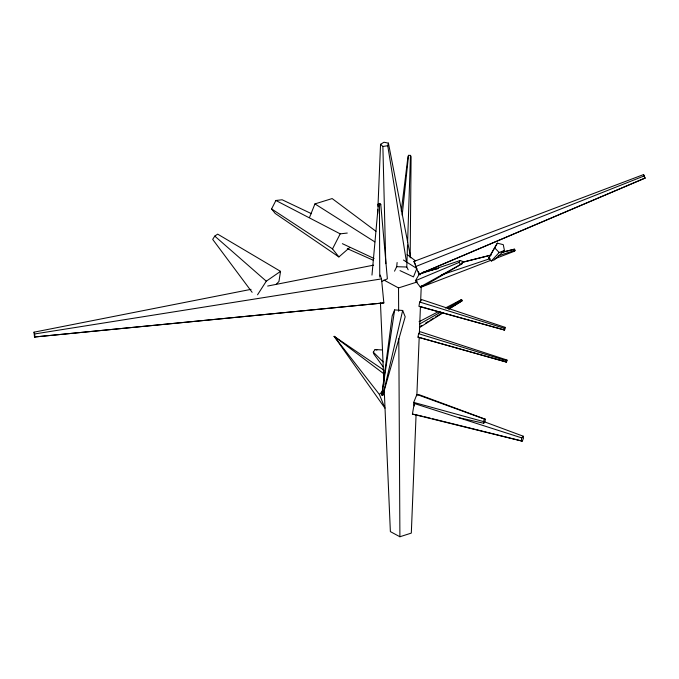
<?xml version="1.0" encoding="UTF-8"?>
<svg xmlns="http://www.w3.org/2000/svg" width="679" height="679" viewBox="0 0 679 679"><rect width="100%" height="100%" fill="white"/><g stroke="black" fill="none" stroke-linecap="round" stroke-linejoin="round"><path stroke-width="1.02" d="M410.167 257.664L411.092 156.611L410.481 155.389L408.554 155.33L407.986 156.518L401.281 211.067M408.172 269.767L406.78 267.008L407.519 244.89M407.587 242.785L410.481 155.389M416.074 414.767L411.313 533.1L399.906 536.75L390.374 531.615L384.178 388.728M416.847 395.755L419.181 337.641M419.35 333.423L420.42 307.001M420.632 301.722L421.269 285.876M251.052 289.339L34.026 332.175L34.502 336.996L383.847 302.902L381.513 278.899L380.223 275.063M377.668 213.766L377.847 209.556M377.974 206.399L380.554 144.313L383.974 142.25L388.422 143.125L410.702 257.799M378.305 205.61L378.441 203.513L380.155 203.462L380.766 204.387L387.369 278.84L381.674 281.488M371.973 275.088L378.441 203.513M394.533 271.176L396.68 266.703L397.122 262.501M402.172 215.218L408.554 155.33M381.785 394.991L392.19 315.845L394.635 309.904L402.672 310.473L405.185 316.77L382.948 395.076L382.37 395.373L381.785 394.991L394.635 309.904M252.138 292.318L212.68 239.373L214.776 236.114L217.653 234.128L280.537 271.362L278.959 281.454L276.056 284.518M419.681 302.028L418.926 306.365L503.979 329.909L504.556 330.002L505.201 328.398L505.023 327.312L421.651 299.583L419.681 302.028L504.268 328.246L505.023 327.312M417.992 337.132L418.595 333.678L420.165 331.725L506.933 360.006L507.069 360.838L506.127 362.009L417.992 337.132L506.568 362.077M523.169 436.181L523.492 438.167L522.312 441.104L521.251 440.934L412.408 414.071L414.249 403.504L521.778 437.896L523.169 436.181L484.492 421.837M414.292 405.966L413.706 402.401L416.898 394.474L419.749 394.932L485.358 419.223L484.908 421.803L483.737 423.255L458.97 417.704M503.979 329.909L504.268 328.246M506.127 362.009L506.933 360.006M521.251 440.934L521.778 437.896M382.37 395.373L383.041 392.284M382.948 395.076L402.672 310.473M406.407 261.5L387.743 145.73L388.422 143.125M448.743 309.234L462.068 300.865L461.898 300.084L461.27 299.745L454.641 303.853M309.641 217.153L314.946 203.904L332.141 198.565L375.971 231.301M483.737 423.255L483.465 421.574L484.466 419.079L485.358 419.223M349.736 247.521L338.897 256.934L275.173 213.427L271.592 208.928L275.903 200.483L282.141 199.77L311.517 213.707M338.897 256.934L332.523 248.904L340.196 233.856L347.275 233.05M494.881 258.767L514.597 251.179L515.072 250.262L514.453 249.168L501.11 252.52M488.659 258.224L497.342 243.15L503.292 244.686L504.429 250.466L494.567 259.751L491.341 260.999L488.659 258.224L497.342 243.15M415.412 280.724L419.308 274.129L645.05 178.102L644.193 175.878L643.565 174.579L413.961 261.44L418.977 274.375L460.141 260.524L462.221 261.186L462.45 263.477L426.777 284.357L420.233 286.894L415.412 280.724L459.08 262.408L460.141 260.524M257.536 294.805L266.287 281.191L280.537 271.362M383.151 366.787L374.036 354.277L373.28 352.129L375.08 349.532L382.158 349.957M491.341 260.999L499.184 252.495L504.429 250.466M384.025 370.259L334.161 336.36L384.942 408.138L379.4 394.465L382.948 390.815M418.977 274.375L645.05 178.102M419.418 327.634L443.412 312.578M420.012 326.574L421.82 325.462M425.436 323.238L428.143 321.574M429.951 320.463L433.558 318.239M435.366 317.127L442.589 312.679M448.904 308.792L462.068 300.865M419.698 323.985L440.798 312.034M447.215 308.393L461.898 300.084M420.233 286.894L462.45 263.477M419.062 321.727L438.753 311.466M445.322 308.045L461.27 299.745M377.991 204.472L379.434 205.016L380.766 204.387M415.667 266.533L644.04 175.988L643.565 174.579M420.972 287.225L490.942 260.286M441.325 274.987L490.153 258.614M498.131 255.941L515.072 250.262M383.924 280.054L398.531 287.93L417.492 281.87M514.453 249.168L502.29 252.274M427.252 271.277L438.558 268.409M462.204 262.425L490.985 255.143M423.093 272.126L438.49 268.256M462.102 262.323L490.849 255.1M267.662 286.054L373.577 265.149M34.026 332.175L34.629 333.958L381.513 278.899M380.554 144.313L382.88 146.469L387.743 145.73M34.502 336.996L383.847 302.902M396.68 266.703L406.78 267.008M382.005 394.457L382.727 394.516M412.408 414.071L422.211 416.176M424.256 416.685L430.384 418.213M432.421 418.722L522.312 441.104M413.706 402.401L483.465 421.574M420.428 306.602L504.556 330.002M375.08 349.532L376.938 350.067M418.595 333.678L506.347 360.727M416.898 394.474L484.466 419.079M347.325 248.667L373.374 260.295M342.369 243.676L374.078 258.495M400.016 270.615L413.469 276.896L416.821 268.519L403.419 260.023M275.903 200.483L340.196 233.856M513.689 250.661L514.597 251.179M314.946 203.904L374.825 241.885M271.592 208.928L332.523 248.904M407.145 254.591L415.573 260.889M379.4 394.465L334.161 336.36L383.66 373.654M214.776 236.114L266.287 281.191M334.161 336.36L337.174 339.313M373.28 352.129L383.194 361.966M494.796 247.979L499.184 252.495M459.08 262.408L460.515 264.233M418.985 273.162L419.962 274.902M413.961 261.44L415.31 264.258M644.04 175.988L644.957 178.161M418.272 271.464L419.308 274.129M34.629 333.958L34.918 336.937M380.461 302.995L383.991 384.492M382.88 146.469L385.782 263.681M398.531 287.93L398.658 311.22M398.811 338.753L399.906 536.75M379.434 205.016L379.756 277.074"/></g></svg>
